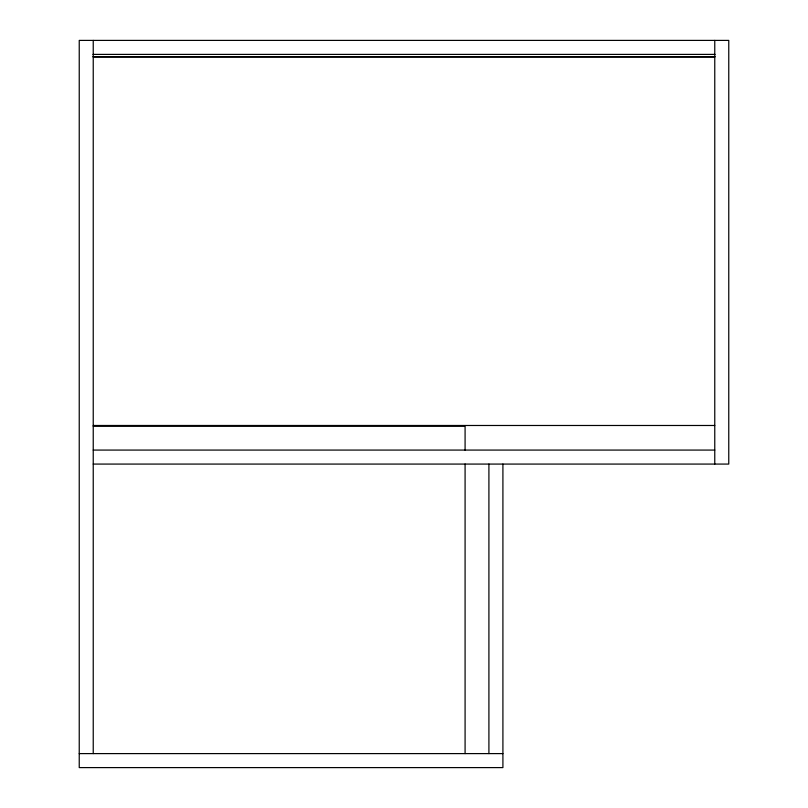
<?xml version="1.0" encoding="UTF-8"?>
<svg xmlns="http://www.w3.org/2000/svg" width="808" height="808" viewBox="0 0 808 808"><rect width="100%" height="100%" fill="white"/><g stroke="black" fill="none" stroke-linecap="round" stroke-linejoin="round"><path stroke-width="1.21" d="M92.981 54.399L715.019 54.399M92.981 56.661L715.019 56.661M93.233 57.045L714.767 57.045M93.233 425.483L714.767 425.483M93.233 426.24L465.085 426.24L465.085 450.167M93.233 450.076L714.767 450.076M93.233 464.075L728.765 464.075L728.765 40.4L79.234 40.4L79.234 767.6L502.909 767.6L502.909 464.075M79.234 753.601L502.909 753.601M714.767 40.4L714.767 464.075M488.911 464.075L488.911 753.601M465.085 464.014L465.085 753.601M93.233 40.4L93.233 753.601"/></g></svg>
